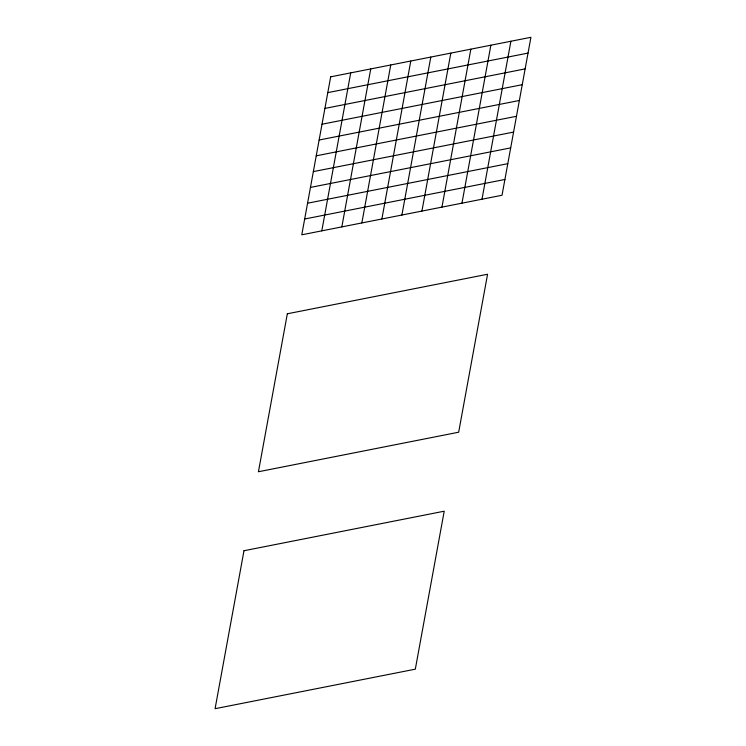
<?xml version="1.0" encoding="UTF-8"?>
<svg xmlns="http://www.w3.org/2000/svg" width="746" height="746" viewBox="0 0 746 746"><rect width="100%" height="100%" fill="white"/><g stroke="black" fill="none" stroke-linecap="round" stroke-linejoin="round"><path stroke-width="1.12" d="M321.806 230.85L350.713 72.884M341.836 226.896L370.734 68.93M361.857 222.942L390.755 64.977M381.877 218.988L410.785 61.023M401.898 215.034L430.806 57.069M421.928 211.081L450.826 53.115M441.949 207.127L470.847 49.161M461.97 203.173L490.877 45.208M481.991 199.219L510.898 41.254M327.792 92.625L528.028 53.097M324.911 108.422L525.137 68.893M322.02 124.228L522.247 84.69M319.129 140.024L519.356 100.486M316.239 155.821L516.465 116.283M313.348 171.617L513.584 132.079M310.457 187.414L510.693 147.876M307.566 203.21L507.802 163.672M304.676 219.007L504.911 179.469M243.979 550.735L215.081 708.7L415.317 669.171L444.215 511.197L243.979 550.735M287.331 313.786L258.433 471.752L458.669 432.214L487.567 274.248L287.331 313.786M330.683 76.829L301.785 234.804L502.021 195.266L530.919 37.3L330.683 76.829"/></g></svg>
